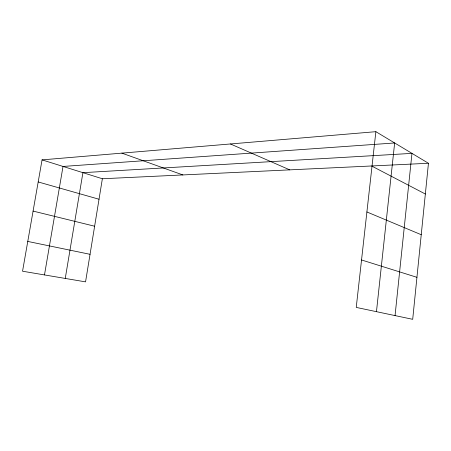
<?xml version="1.0" encoding="UTF-8"?>
<svg xmlns="http://www.w3.org/2000/svg" width="451" height="451" viewBox="0 0 451 451"><rect width="100%" height="100%" fill="white"/><g stroke="black" fill="none" stroke-linecap="round" stroke-linejoin="round"><path stroke-width="0.68" d="M428.45 163.273L412.699 319.319L356.239 307.407L375.869 131.681L42.056 159.874L22.55 271.22L85.555 281.869L102.366 178.759L428.45 163.273L375.869 131.681M395.053 315.599L411.972 153.374L82.916 172.671L65.254 278.436M376.461 311.675L394.653 142.967L63.027 166.442L44.48 274.924M27.77 241.432L90.048 254.313M33.086 211.085L94.625 226.222M38.188 181.956L99.028 199.235M42.056 159.874L102.366 178.759M361.539 259.968L416.938 277.314M121.866 153.131L182.852 174.937M366.9 211.964L421.24 234.717M230.427 143.965L289.745 169.864M372.013 166.194L425.349 194.02"/></g></svg>
